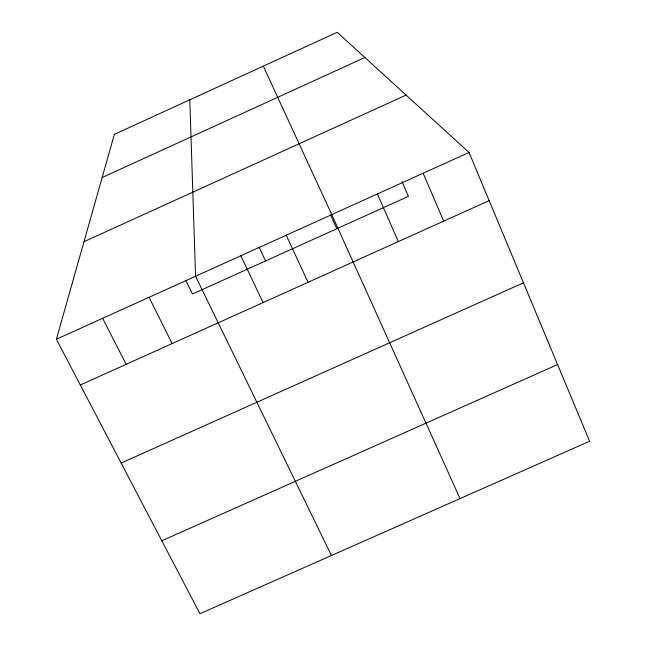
<?xml version="1.0" encoding="UTF-8"?>
<svg xmlns="http://www.w3.org/2000/svg" width="646" height="646" viewBox="0 0 646 646"><rect width="100%" height="100%" fill="white"/><g stroke="black" fill="none" stroke-linecap="round" stroke-linejoin="round"><path stroke-width="0.97" d="M56.388 339.247L114.366 134.344L337.196 32.3L469.044 152.464L589.612 441.25L199.961 613.7L56.388 339.247L469.044 152.464M102.149 177.521L364.861 57.51M83.988 241.701L406.092 95.091M80.314 384.992L489.151 200.631M121.157 463.069L523.462 282.803M161.815 540.783L557.595 364.562M102.649 318.308L126.156 364.32M149.04 297.305L172.127 343.591M185.862 280.542L192.451 294.003L408.401 196.36L401.998 181.607M331.438 555.512L195.56 276.254L189.795 99.799M240.837 255.759L263.075 302.578M259.175 247.361L265.563 260.944M286.235 235.209L308.045 282.302M263.334 66.126L331.753 214.609L460.041 498.591M330.639 215.013L336.832 228.724M377.393 193.953L398.356 241.572M423.154 173.241L443.697 221.126"/></g></svg>
